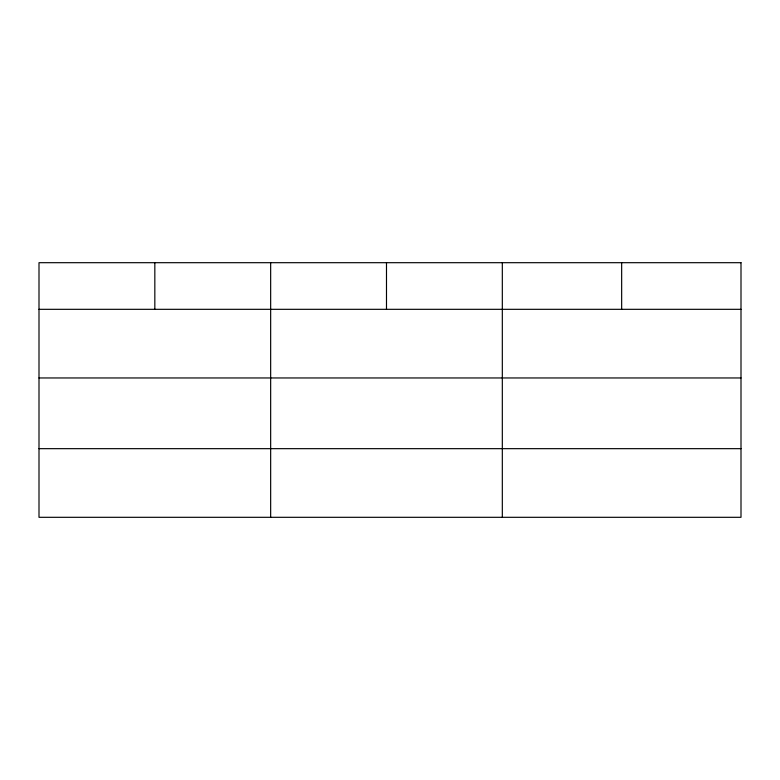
<?xml version="1.0" encoding="UTF-8"?>
<svg xmlns="http://www.w3.org/2000/svg" width="780" height="780" viewBox="0 0 780 780"><rect width="100%" height="100%" fill="white"/><g stroke="black" fill="none" stroke-linecap="round" stroke-linejoin="round"><path stroke-width="1.17" d="M39 309.319L741 309.319M39 377.959L741 377.959M39 448.666L741 448.666M621.66 262.694L621.66 309.319M502.32 262.694L502.32 517.306M386.49 262.694L386.49 309.319M270.66 262.694L270.66 517.306M154.83 262.694L154.83 309.319M741 262.694L39 262.694L39 517.306L741 517.306L741 262.694"/></g></svg>
